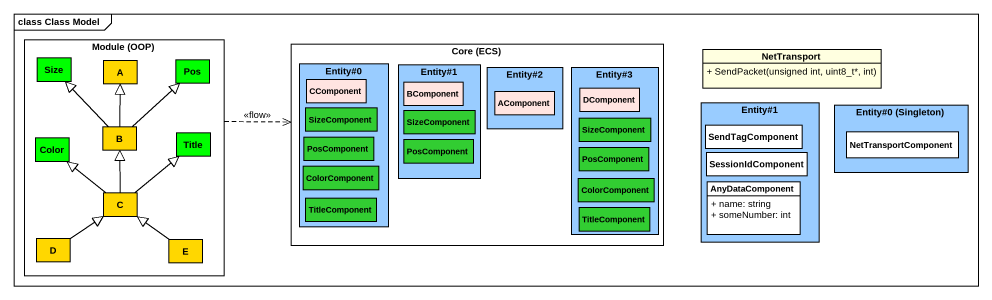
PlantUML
@startuml
mainframe class Class Model
hide circle
hide empty members
skinparam classAttributeIconSize 0
rectangle "Module (OOP)" as Module_OOP {
  class Size #00FF00
  class A #FFD700
  class Pos #00FF00
  class Color #00FF00
  class B #FFD700
  class "Title" as Title_ #00FF00
  class C #FFD700
  class D #FFD700
  class E #FFD700
}
rectangle "Core (ECS)" as Core_ECS {
  rectangle "Entity#0" as Entity_0 #99CCFF {
    class CComponent #FFE4E1
    class SizeComponent #32CD32
    class PosComponent #32CD32
    class ColorComponent #32CD32
    class TitleComponent #32CD32
  }
  rectangle "Entity#1" as Entity_1 #99CCFF {
    class BComponent #FFE4E1
    class "SizeComponent" as SizeComponent_2 #32CD32
    class "PosComponent" as PosComponent_2 #32CD32
  }
  rectangle "Entity#2" as Entity_2 #99CCFF {
    class AComponent #FFE4E1
  }
  rectangle "Entity#3" as Entity_3 #99CCFF {
    class "SizeComponent" as SizeComponent_3 #32CD32
    class DComponent #FFE4E1
    class "PosComponent" as PosComponent_3 #32CD32
    class "ColorComponent" as ColorComponent_2 #32CD32
    class "TitleComponent" as TitleComponent_2 #32CD32
  }
}
class NetTransport #FFFFE0 {
  + SendPacket(unsigned int, uint8_t*, int)
}
rectangle "Entity#1" as Entity_1_2 #99CCFF {
  class SendTagComponent
  class SessionIdComponent
  class AnyDataComponent {
    + name: string
    + someNumber: int
  }
}
rectangle "Entity#0 (Singleton)" as Entity_0_Singleton #99CCFF {
  class NetTransportComponent
}
Module_OOP .right.> Core_ECS : <<flow>>
B -up-|> Size
B -up-|> A
B -up-|> Pos
C -up-|> Color
C -up-|> B
C -up-|> Title_
D -up-|> C
E -up-|> C
@enduml
